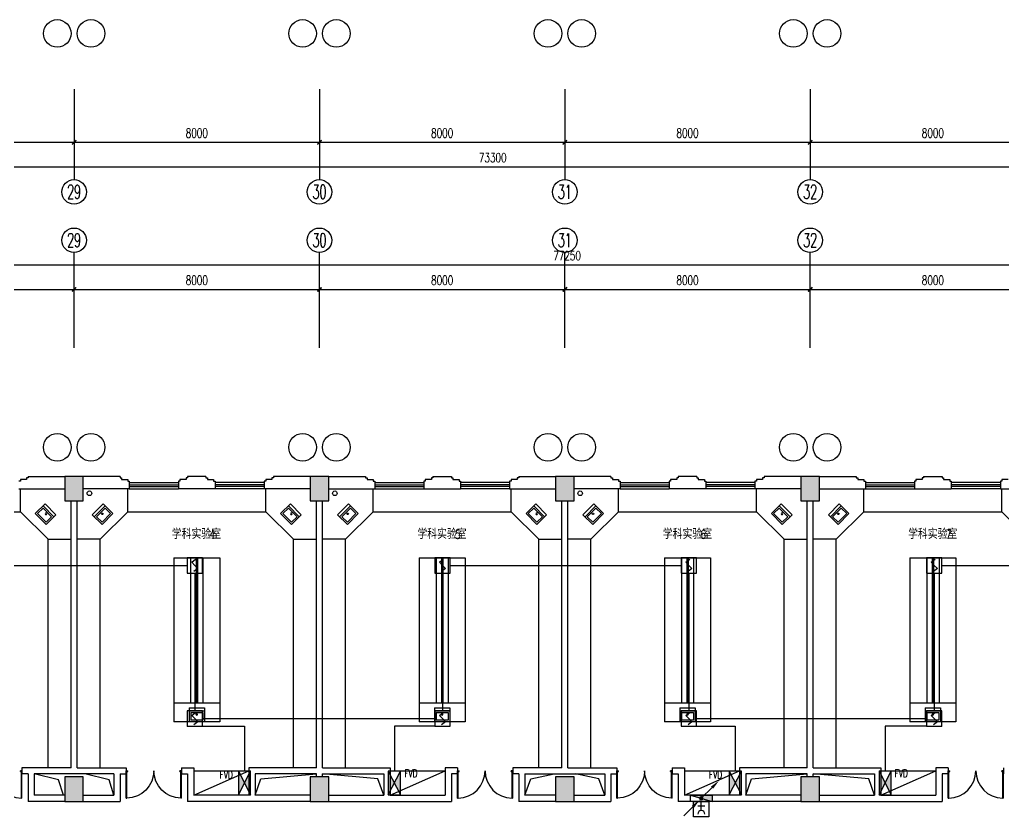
# Model space of a CAD drawing. Extents: x 190999 to 918899, y -200814 to 215286.
# Drawn here: x 586010 to 618082, y 10999 to 36986 of the extents above; entities that cross this region are included whole.
import ezdxf
from ezdxf.enums import TextEntityAlignment as Align

# ---------------------------------------------------------------- set-up
doc = ezdxf.new("R2010")
doc.units = 0
doc.header["$LTSCALE"] = 1000
doc.header["$MEASUREMENT"] = 0
doc.layers.get('Defpoints').update_dxf_attribs({"color": 1})
for name, color, linetype in [('00-EQUIP', 3, 'Continuous'), ('00-LWIRE', 4, 'Continuous'), ('00-WIRE-4', 6, 'Continuous'), ('A-墙线', 2, 'Continuous'), ('A-外包装修', 250, 'Continuous'), ('A-外窗', 145, 'Continuous'), ('A-家具', 250, 'Continuous'), ('A-门', 167, 'Continuous'), ('AXIS', 3, 'Continuous'), ('AXIS_TEXT', 7, 'Continuous'), ('COLUMN', 2, 'Continuous'), ('EQUIP_消火栓', 1, 'Continuous'), ('PUB_HATCH', 250, 'Continuous'), ('房间名称', 7, 'Continuous'), ('暖通-风-说明', 3, 'Continuous'), ('洞口线', 165, 'Continuous'), ('雨水管', 151, 'Continuous')]:
    doc.layers.add(name, color=color, linetype=linetype)
doc.styles.add('_TCH_AXIS', font='COMPLEX', dxfattribs={"bigfont": 'GBCBIG'})
doc.styles.add('_TCH_DIM', font='SIMPLEX', dxfattribs={"bigfont": 'GBCBIG'})
doc.styles.add('COMPLEX', font='COMPLEX')
doc.styles.add('DIM_FONT', font='SIMPLEX', dxfattribs={"width": 0.7, "bigfont": 'GBCBIG'})
doc.styles.add('HZ-ZGBZ', font='romanc.shx', dxfattribs={"width": 0.65})
doc.styles.get("Standard").update_dxf_attribs({"font": 'simhei.ttf'})
doc.styles.add('zz-1', font='arial.ttf', dxfattribs={"width": 0.8})
doc.dimstyles.new('DIMN', dxfattribs={"dimtxt": 300, "dimasz": 100, "dimexe": 250, "dimexo": 300, "dimgap": 150, "dimtad": 1, "dimdec": 0, "dimzin": 0, "dimdsep": 46, "dimtxsty": 'DIM_FONT', "dimblk": 'ARCHTICK', "dimcen": 0.09, "dimclrt": 7, "dimazin": 2, "dimtfac": 1, "dimtdec": 0, "dimtix": 1, "dimtmove": 2, "dimatfit": 3, "dimfxl": 0, "dimtolj": 1, "dimtzin": 0, "dimarcsym": 0})

# ---------------------------------------------------------------- blocks, each defined once
blk = doc.blocks.new('m1800')
at = {"layer": 'A-墙线'}
for p, q in [((-900, -100), (-900, 100)), ((900, -100), (900, 100))]:
    blk.add_line(p, q, dxfattribs=at)
at = {"layer": 'A-门'}
for p, q in [((-900, 900), (-900, 0)), ((-900, 900), (-880, 900)), ((-880, 900), (-880, 50)), ((880, 900), (880, 50)), ((900, 900), (880, 900)), ((900, 900), (900, 0)), ((-900, 50), (-870, 50)), ((-900, 0), (-850, 0)), ((-870, 50), (-870, 30)), ((-870, 30), (-850, 30)), ((-850, 30), (-850, 0)), ((850, 30), (850, 0)), ((870, 30), (850, 30)), ((900, 0), (850, 0)), ((870, 50), (870, 30)), ((900, 50), (870, 50))]:
    blk.add_line(p, q, dxfattribs=at)
for centre, start, end in [((-900, 0), 0, 88.7267), ((900, 0), 91.2733, 180)]:
    blk.add_arc(centre, 900, start, end, dxfattribs=at)
blk = doc.blocks.new('$TwtSys$00000434')
for p, q in [((-0.5, 0.5), (-0.5, -0.5)), ((-0.5, -0.5), (0.5, 0.5)), ((0.5, 0.5), (-0.5, 0.5)), ((0.5, -0.5), (0.5, 0.5)), ((-0.5, -0.5), (0.5, -0.5))]:
    blk.add_line(p, q)
blk.add_solid([(0.5, -0.5), (0.5, 0.5), (-0.5, -0.5)])
blk = doc.blocks.new('_ArchTick')
at = {"const_width": 0.5}
blk.add_lwpolyline([(-0.7, -0.7), (0.7, 0.7)], dxfattribs=at)
blk = doc.blocks.new('*D1081')
at = {"layer": 'AXIS', "color": 0, "lineweight": -2}
for p, q in [((611785, 26586), (611785, 28436)), ((619785, 26586), (619785, 28436)), ((611785, 28186), (619785, 28186))]:
    blk.add_line(p, q, dxfattribs=at)
at = {"layer": 'Defpoints', "color": 0}
for p in [(619785, 28186), (611785, 26286), (619785, 26286)]:
    blk.add_point(p, dxfattribs=at)
at = {"layer": 'AXIS', "color": 0, "lineweight": -2, "xscale": 100, "yscale": 100, "zscale": 100, "rotation": 180}
blk.add_blockref('_ArchTick', (611785, 28186), dxfattribs=at)
at = {"layer": 'AXIS', "color": 0, "lineweight": -2, "xscale": 100, "yscale": 100, "zscale": 100}
blk.add_blockref('_ArchTick', (619785, 28186), dxfattribs=at)
at = {"layer": 'AXIS', "color": 7, "insert": (615785, 28486), "char_height": 300, "attachment_point": 5, "style": 'DIM_FONT'}
blk.add_mtext('\\A1;8000', dxfattribs=at)
blk = doc.blocks.new('*D1082')
at = {"layer": 'AXIS', "color": 0, "lineweight": -2}
for p, q in [((603785, 26586), (603785, 28436)), ((611785, 26586), (611785, 28436)), ((603785, 28186), (611785, 28186))]:
    blk.add_line(p, q, dxfattribs=at)
at = {"layer": 'Defpoints', "color": 0}
for p in [(611785, 28186), (603785, 26286), (611785, 26286)]:
    blk.add_point(p, dxfattribs=at)
at = {"layer": 'AXIS', "color": 0, "lineweight": -2, "xscale": 100, "yscale": 100, "zscale": 100, "rotation": 180}
blk.add_blockref('_ArchTick', (603785, 28186), dxfattribs=at)
at = {"layer": 'AXIS', "color": 0, "lineweight": -2, "xscale": 100, "yscale": 100, "zscale": 100}
blk.add_blockref('_ArchTick', (611785, 28186), dxfattribs=at)
at = {"layer": 'AXIS', "color": 7, "insert": (607785, 28486), "char_height": 300, "attachment_point": 5, "style": 'DIM_FONT'}
blk.add_mtext('\\A1;8000', dxfattribs=at)
blk = doc.blocks.new('*D1083')
at = {"layer": 'AXIS', "color": 0, "lineweight": -2}
for p, q in [((595785, 26586), (595785, 28436)), ((603785, 26586), (603785, 28436)), ((595785, 28186), (603785, 28186))]:
    blk.add_line(p, q, dxfattribs=at)
at = {"layer": 'Defpoints', "color": 0}
for p in [(603785, 28186), (595785, 26286), (603785, 26286)]:
    blk.add_point(p, dxfattribs=at)
at = {"layer": 'AXIS', "color": 0, "lineweight": -2, "xscale": 100, "yscale": 100, "zscale": 100, "rotation": 180}
blk.add_blockref('_ArchTick', (595785, 28186), dxfattribs=at)
at = {"layer": 'AXIS', "color": 0, "lineweight": -2, "xscale": 100, "yscale": 100, "zscale": 100}
blk.add_blockref('_ArchTick', (603785, 28186), dxfattribs=at)
at = {"layer": 'AXIS', "color": 7, "insert": (599785, 28486), "char_height": 300, "attachment_point": 5, "style": 'DIM_FONT'}
blk.add_mtext('\\A1;8000', dxfattribs=at)
blk = doc.blocks.new('*D1084')
at = {"layer": 'AXIS', "color": 0, "lineweight": -2}
for p, q in [((587785, 26586), (587785, 28436)), ((595785, 26586), (595785, 28436)), ((587785, 28186), (595785, 28186))]:
    blk.add_line(p, q, dxfattribs=at)
at = {"layer": 'Defpoints', "color": 0}
for p in [(595785, 28186), (587785, 26286), (595785, 26286)]:
    blk.add_point(p, dxfattribs=at)
at = {"layer": 'AXIS', "color": 0, "lineweight": -2, "xscale": 100, "yscale": 100, "zscale": 100, "rotation": 180}
blk.add_blockref('_ArchTick', (587785, 28186), dxfattribs=at)
at = {"layer": 'AXIS', "color": 0, "lineweight": -2, "xscale": 100, "yscale": 100, "zscale": 100}
blk.add_blockref('_ArchTick', (595785, 28186), dxfattribs=at)
at = {"layer": 'AXIS', "color": 7, "insert": (591785, 28486), "char_height": 300, "attachment_point": 5, "style": 'DIM_FONT'}
blk.add_mtext('\\A1;8000', dxfattribs=at)
blk = doc.blocks.new('*D1085')
at = {"layer": 'AXIS', "color": 0, "lineweight": -2}
for p, q in [((579785, 26586), (579785, 28436)), ((587785, 26586), (587785, 28436)), ((579785, 28186), (587785, 28186))]:
    blk.add_line(p, q, dxfattribs=at)
at = {"layer": 'Defpoints', "color": 0}
for p in [(587785, 28186), (579785, 26286), (587785, 26286)]:
    blk.add_point(p, dxfattribs=at)
at = {"layer": 'AXIS', "color": 0, "lineweight": -2, "xscale": 100, "yscale": 100, "zscale": 100, "rotation": 180}
blk.add_blockref('_ArchTick', (579785, 28186), dxfattribs=at)
at = {"layer": 'AXIS', "color": 0, "lineweight": -2, "xscale": 100, "yscale": 100, "zscale": 100}
blk.add_blockref('_ArchTick', (587785, 28186), dxfattribs=at)
at = {"layer": 'AXIS', "color": 7, "insert": (583785, 28486), "char_height": 300, "attachment_point": 5, "style": 'DIM_FONT'}
blk.add_mtext('\\A1;8000', dxfattribs=at)
blk = doc.blocks.new('*D1089')
at = {"layer": 'AXIS', "color": 0, "lineweight": -2}
for p, q in [((565235, 26586), (565235, 29236)), ((642484, 26586), (642484, 29236)), ((565235, 28986), (642484, 28986))]:
    blk.add_line(p, q, dxfattribs=at)
at = {"layer": 'Defpoints', "color": 0}
for p in [(642484, 28986), (565235, 26286), (642484, 26286)]:
    blk.add_point(p, dxfattribs=at)
at = {"layer": 'AXIS', "color": 0, "lineweight": -2, "xscale": 100, "yscale": 100, "zscale": 100, "rotation": 180}
blk.add_blockref('_ArchTick', (565235, 28986), dxfattribs=at)
at = {"layer": 'AXIS', "color": 0, "lineweight": -2, "xscale": 100, "yscale": 100, "zscale": 100}
blk.add_blockref('_ArchTick', (642484, 28986), dxfattribs=at)
at = {"layer": 'AXIS', "color": 7, "insert": (603859, 29286), "char_height": 300, "attachment_point": 5, "style": 'DIM_FONT'}
blk.add_mtext('\\A1;77250', dxfattribs=at)
blk = doc.blocks.new('*D1149')
at = {"layer": 'AXIS', "color": 0, "lineweight": -2}
for p, q in [((611785, 34386), (611785, 32736)), ((619785, 34386), (619785, 32736)), ((611785, 32986), (619785, 32986))]:
    blk.add_line(p, q, dxfattribs=at)
at = {"layer": 'Defpoints', "color": 0}
for p in [(611785, 34686), (619785, 34686), (619785, 32986)]:
    blk.add_point(p, dxfattribs=at)
at = {"layer": 'AXIS', "color": 0, "lineweight": -2, "xscale": 100, "yscale": 100, "zscale": 100, "rotation": 180}
blk.add_blockref('_ArchTick', (611785, 32986), dxfattribs=at)
at = {"layer": 'AXIS', "color": 0, "lineweight": -2, "xscale": 100, "yscale": 100, "zscale": 100}
blk.add_blockref('_ArchTick', (619785, 32986), dxfattribs=at)
at = {"layer": 'AXIS', "color": 7, "insert": (615785, 33286), "char_height": 300, "attachment_point": 5, "style": 'DIM_FONT'}
blk.add_mtext('\\A1;8000', dxfattribs=at)
blk = doc.blocks.new('*D1150')
at = {"layer": 'AXIS', "color": 0, "lineweight": -2}
for p, q in [((603785, 34386), (603785, 32736)), ((611785, 34386), (611785, 32736)), ((603785, 32986), (611785, 32986))]:
    blk.add_line(p, q, dxfattribs=at)
at = {"layer": 'Defpoints', "color": 0}
for p in [(603785, 34686), (611785, 34686), (611785, 32986)]:
    blk.add_point(p, dxfattribs=at)
at = {"layer": 'AXIS', "color": 0, "lineweight": -2, "xscale": 100, "yscale": 100, "zscale": 100, "rotation": 180}
blk.add_blockref('_ArchTick', (603785, 32986), dxfattribs=at)
at = {"layer": 'AXIS', "color": 0, "lineweight": -2, "xscale": 100, "yscale": 100, "zscale": 100}
blk.add_blockref('_ArchTick', (611785, 32986), dxfattribs=at)
at = {"layer": 'AXIS', "color": 7, "insert": (607785, 33286), "char_height": 300, "attachment_point": 5, "style": 'DIM_FONT'}
blk.add_mtext('\\A1;8000', dxfattribs=at)
blk = doc.blocks.new('*D1151')
at = {"layer": 'AXIS', "color": 0, "lineweight": -2}
for p, q in [((595785, 34386), (595785, 32736)), ((603785, 34386), (603785, 32736)), ((595785, 32986), (603785, 32986))]:
    blk.add_line(p, q, dxfattribs=at)
at = {"layer": 'Defpoints', "color": 0}
for p in [(595785, 34686), (603785, 34686), (603785, 32986)]:
    blk.add_point(p, dxfattribs=at)
at = {"layer": 'AXIS', "color": 0, "lineweight": -2, "xscale": 100, "yscale": 100, "zscale": 100, "rotation": 180}
blk.add_blockref('_ArchTick', (595785, 32986), dxfattribs=at)
at = {"layer": 'AXIS', "color": 0, "lineweight": -2, "xscale": 100, "yscale": 100, "zscale": 100}
blk.add_blockref('_ArchTick', (603785, 32986), dxfattribs=at)
at = {"layer": 'AXIS', "color": 7, "insert": (599785, 33286), "char_height": 300, "attachment_point": 5, "style": 'DIM_FONT'}
blk.add_mtext('\\A1;8000', dxfattribs=at)
blk = doc.blocks.new('*D1152')
at = {"layer": 'AXIS', "color": 0, "lineweight": -2}
for p, q in [((587785, 34386), (587785, 32736)), ((595785, 34386), (595785, 32736)), ((587785, 32986), (595785, 32986))]:
    blk.add_line(p, q, dxfattribs=at)
at = {"layer": 'Defpoints', "color": 0}
for p in [(587785, 34686), (595785, 34686), (595785, 32986)]:
    blk.add_point(p, dxfattribs=at)
at = {"layer": 'AXIS', "color": 0, "lineweight": -2, "xscale": 100, "yscale": 100, "zscale": 100, "rotation": 180}
blk.add_blockref('_ArchTick', (587785, 32986), dxfattribs=at)
at = {"layer": 'AXIS', "color": 0, "lineweight": -2, "xscale": 100, "yscale": 100, "zscale": 100}
blk.add_blockref('_ArchTick', (595785, 32986), dxfattribs=at)
at = {"layer": 'AXIS', "color": 7, "insert": (591785, 33286), "char_height": 300, "attachment_point": 5, "style": 'DIM_FONT'}
blk.add_mtext('\\A1;8000', dxfattribs=at)
blk = doc.blocks.new('*D1153')
at = {"layer": 'AXIS', "color": 0, "lineweight": -2}
for p, q in [((579785, 34386), (579785, 32736)), ((587785, 34386), (587785, 32736)), ((579785, 32986), (587785, 32986))]:
    blk.add_line(p, q, dxfattribs=at)
at = {"layer": 'Defpoints', "color": 0}
for p in [(579785, 34686), (587785, 34686), (587785, 32986)]:
    blk.add_point(p, dxfattribs=at)
at = {"layer": 'AXIS', "color": 0, "lineweight": -2, "xscale": 100, "yscale": 100, "zscale": 100, "rotation": 180}
blk.add_blockref('_ArchTick', (579785, 32986), dxfattribs=at)
at = {"layer": 'AXIS', "color": 0, "lineweight": -2, "xscale": 100, "yscale": 100, "zscale": 100}
blk.add_blockref('_ArchTick', (587785, 32986), dxfattribs=at)
at = {"layer": 'AXIS', "color": 7, "insert": (583785, 33286), "char_height": 300, "attachment_point": 5, "style": 'DIM_FONT'}
blk.add_mtext('\\A1;8000', dxfattribs=at)
blk = doc.blocks.new('*D1157')
at = {"layer": 'AXIS', "color": 0, "lineweight": -2}
for p, q in [((564785, 34386), (564785, 31936)), ((638085, 34386), (638085, 31936)), ((564785, 32186), (638085, 32186))]:
    blk.add_line(p, q, dxfattribs=at)
at = {"layer": 'Defpoints', "color": 0}
for p in [(564785, 34686), (638085, 34686), (638085, 32186)]:
    blk.add_point(p, dxfattribs=at)
at = {"layer": 'AXIS', "color": 0, "lineweight": -2, "xscale": 100, "yscale": 100, "zscale": 100, "rotation": 180}
blk.add_blockref('_ArchTick', (564785, 32186), dxfattribs=at)
at = {"layer": 'AXIS', "color": 0, "lineweight": -2, "xscale": 100, "yscale": 100, "zscale": 100}
blk.add_blockref('_ArchTick', (638085, 32186), dxfattribs=at)
at = {"layer": 'AXIS', "color": 7, "insert": (601435, 32486), "char_height": 300, "attachment_point": 5, "style": 'DIM_FONT'}
blk.add_mtext('\\A1;73300', dxfattribs=at)
blk = doc.blocks.new('_AXISO')
blk.add_circle((0, 0), 0.5)
at = {"layer": 'AXIS_TEXT', "style": 'COMPLEX', "width": 1.041667}
blk.add_attdef('A', text='', height=0.56, dxfattribs=at).set_placement((-0.25, -0.28), (0.25, -0.28), align=Align.FIT)
blk = doc.blocks.new('$plan$00001609')
at = {"linetype": 'Continuous'}
for p, q in [((0, -251), (0, 251)), ((0, 251), (450, 251)), ((93, -251), (93, 251)), ((146, -199), (146, 199)), ((146, 199), (397, 199)), ((397, 199), (397, -199)), ((450, 251), (450, -251)), ((0, -251), (450, -251)), ((146, -199), (397, -199))]:
    blk.add_line(p, q, dxfattribs=at)
blk.add_line((238, 2), (238, 0))
blk.add_arc((212, 0), 26, 4.716, 0, dxfattribs=at)
at = {"style": 'zz-1'}
for tag in ['YSIZE', 'XSIZE']:
    blk.add_attdef(tag, (0, 0), '', height=0.5, dxfattribs=at)
blk = doc.blocks.new('_LINKPT1')
at = {"color": 0}
blk.add_line((0, 0), (0, 0), dxfattribs=at)
blk = doc.blocks.new('J62IR8YJ')
for p, q in [((-0.5, 1), (0.5, 1)), ((-0.5, 0), (-0.5, 1)), ((0.5, 1), (0.5, 0)), ((0.5, 0), (-0.5, 0)), ((-0.231, 0.312), (0.231, 0.312)), ((0, 0.598), (0, 0.06))]:
    blk.add_line(p, q)
at = {"const_width": 0.04, "flags": 128}
blk.add_lwpolyline([(-0.5, 0), (-0.5, 1), (0.5, 1), (0.5, 0)], close=True, dxfattribs=at)
blk.add_arc((0, 0.829), 0.231, 180, 0)
at = {"xscale": 0.002, "yscale": 0.00200000000000955, "zscale": 0.002}
for p in [(0, 1), (-0.5, 0.5), (0, 0), (0.5, 0.5)]:
    blk.add_blockref('_LINKPT1', p, dxfattribs=at)
at = {"flags": 9}
blk.add_attdef('A', (0, 0), '', height=0.00002, dxfattribs=at)
blk = doc.blocks.new('3S1KCGW2')
for p, q in [((0.5, 0.5), (-0.5, 0.5)), ((-0.5, 0.5), (-0.5, -0.5)), ((-0.2, 0.2), (0.05, 0.4)), ((0, 0), (-0.2, 0.2)), ((0, 0), (0.2, -0.2)), ((0.5, -0.5), (0.5, 0.5)), ((-0.5, -0.5), (0.5, -0.5)), ((0.2, -0.2), (-0.05, -0.4))]:
    blk.add_line(p, q)
at = {"const_width": 0.04, "flags": 128}
blk.add_lwpolyline([(-0.5, -0.5), (-0.5, 0.5), (0.5, 0.5), (0.5, -0.5)], close=True, dxfattribs=at)
at = {"xscale": 0.002, "yscale": 0.002, "zscale": 0.002}
for p in [(-0.5, 0), (0, 0.5), (0.5, 0), (0, -0.5)]:
    blk.add_blockref('_LINKPT1', p, dxfattribs=at)
at = {"flags": 9}
blk.add_attdef('A', (0, 0), '', height=0.00002, dxfattribs=at)
blk = doc.blocks.new('6H2NC6JJ')
for p, q in [((-0.78, 0.4), (0.78, -0.4)), ((0.78, 0.4), (-0.78, -0.4)), ((0.78, 0.4), (-0.78, 0.4)), ((-0.78, 0.4), (-0.78, -0.4)), ((0.78, -0.4), (0.78, 0.4)), ((-0.78, -0.4), (0.78, -0.4))]:
    blk.add_line(p, q)
at = {"const_width": 0.04}
blk.add_lwpolyline([(-0.78, 0.4), (-0.78, -0.4), (0.78, -0.4), (0.78, 0.4)], close=True, dxfattribs=at)
for points in [[(-0.78, 0.4), (0, 0), (0.78, 0.4)], [(-0.78, -0.4), (0.78, -0.4), (0, 0)]]:
    blk.add_solid(points)
at = {"xscale": 0.002, "yscale": 0.002, "zscale": 0.002}
for p in [(-0.78, 0), (0, 0.4), (0.78, 0), (0, -0.4)]:
    blk.add_blockref('_LINKPT1', p, dxfattribs=at)
at = {"flags": 9}
blk.add_attdef('A', (0, 0), '', height=0.00002, dxfattribs=at)
blk = doc.blocks.new('_WRLD1L')
for p, q in [((0.7, 0.7), (0, 0)), ((0.104, 0.104), (0.104, 0.104)), ((-0.104, -0.104), (-0.104, -0.104))]:
    blk.add_line(p, q)
at = {"const_width": 0.142}
blk.add_lwpolyline([(-0.071, 0, 1), (0.071, 0, 1)], format="xyb", close=True, dxfattribs=at)
blk.add_solid([(0.63, 0.77), (0.77, 0.63), (1.15, 1.15)])
at = {"width": 0.8, "flags": 9}
blk.add_attdef('A', (0, 0), '', height=0.00002, dxfattribs=at)
blk = doc.blocks.new('_WRLD10L')
for p, q in [((1.15, 1.15), (0.55, 0.55)), ((0.104, 0.104), (0.104, 0.104)), ((-0.104, -0.104), (-0.104, -0.104))]:
    blk.add_line(p, q)
at = {"const_width": 0.142}
blk.add_lwpolyline([(-0.071, 0, 1), (0.071, 0, 1)], format="xyb", close=True, dxfattribs=at)
blk.add_solid([(0.62, 0.48), (0.48, 0.62), (0.1, 0.1)])
at = {"width": 0.8, "flags": 9}
blk.add_attdef('A', (0, 0), '', height=0.00002, dxfattribs=at)

msp = doc.modelspace()

# ---------------------------------------------------------------- hatches: boundary and pattern name
at = {"layer": 'PUB_HATCH'}
for points in [[(587484.6, 21286.5), (588084.6, 21286.5), (588084.6, 22086.5), (587484.6, 22086.5)], [(595484.6, 21286.5), (596084.6, 21286.5), (596084.6, 22086.5), (595484.6, 22086.5)], [(603484.6, 21286.5), (604084.6, 21286.5), (604084.6, 22086.5), (603484.6, 22086.5)], [(611484.6, 21286.5), (612084.6, 21286.5), (612084.6, 22086.5), (611484.6, 22086.5)], [(587484.6, 11486.5), (588084.6, 11486.5), (588084.6, 12286.5), (587484.6, 12286.5)], [(595484.6, 11486.5), (596084.6, 11486.5), (596084.6, 12286.5), (595484.6, 12286.5)], [(603484.6, 11486.5), (604084.6, 11486.5), (604084.6, 12286.5), (603484.6, 12286.5)], [(611484.6, 11486.5), (612084.6, 11486.5), (612084.6, 12286.5), (611484.6, 12286.5)]]:
    msp.add_hatch(color=256, dxfattribs=at).paths.add_polyline_path(points)

# ---------------------------------------------------------------- linework, layer by layer
at = {"layer": '00-WIRE-4'}
for p, q in [((584082.9, 19186.5), (591467.9, 19186.5)), ((591717.9, 18936.5), (591717.9, 14436.5)), ((599793.4, 18936.5), (599793.4, 14436.5)), ((600043.4, 19186.5), (607580.9, 19186.5)), ((607830.9, 18936.5), (607830.9, 14436.5)), ((615830.9, 18936.5), (615830.9, 14436.5)), ((616080.9, 19186.5), (623505, 19186.5)), ((591967.9, 14186.5), (599543.4, 14186.5)), ((608080.9, 14186.5), (615580.9, 14186.5)), ((591967.9, 13936.5), (593340.1, 13936.5)), ((593340.1, 13936.5), (593340.1, 12476.5)), ((598229.1, 13936.5), (598229.1, 12476.5)), ((599543.4, 13936.5), (598229.1, 13936.5)), ((608080.9, 13936.5), (609340.1, 13936.5)), ((609340.1, 13936.5), (609340.1, 12476.5)), ((615580.9, 13936.5), (614229.1, 13936.5)), ((614229.1, 13936.5), (614229.1, 12476.5))]:
    msp.add_line(p, q, dxfattribs=at)
at = {"layer": 'A-墙线'}
for p, q in [((586034.6, 21936.5), (585984.6, 21936.5)), ((586034.6, 21986.5), (586034.6, 21936.5)), ((586234.6, 21986.5), (586034.6, 21986.5)), ((586234.6, 22036.5), (586234.6, 21986.5)), ((586284.6, 22036.5), (586234.6, 22036.5)), ((586284.6, 22086.5), (587484.6, 22086.5)), ((586284.6, 22086.5), (586284.6, 22036.5)), ((589284.6, 22086.5), (588084.6, 22086.5)), ((589284.6, 22086.5), (589284.6, 22036.5)), ((589284.6, 22036.5), (589334.6, 22036.5)), ((589334.6, 22036.5), (589334.6, 21986.5)), ((589334.6, 21986.5), (589534.6, 21986.5)), ((589534.6, 21986.5), (589534.6, 21936.5)), ((589534.6, 21936.5), (589584.6, 21936.5)), ((589584.6, 21936.5), (589584.6, 21686.5)), ((591234.6, 21936.5), (591184.6, 21936.5)), ((591184.6, 21936.5), (591184.6, 21686.5)), ((591234.6, 21986.5), (591234.6, 21936.5)), ((591434.6, 21986.5), (591234.6, 21986.5)), ((591434.6, 22036.5), (591434.6, 21986.5)), ((591484.6, 22036.5), (591434.6, 22036.5)), ((592084.6, 22086.5), (591484.6, 22086.5)), ((591484.6, 22086.5), (591484.6, 22036.5)), ((592084.6, 22086.5), (592084.6, 22036.5)), ((592084.6, 22036.5), (592134.6, 22036.5)), ((592134.6, 22036.5), (592134.6, 21986.5)), ((592134.6, 21986.5), (592334.6, 21986.5)), ((592334.6, 21986.5), (592334.6, 21936.5)), ((592334.6, 21936.5), (592384.6, 21936.5)), ((592384.6, 21936.5), (592384.6, 21686.5)), ((594034.6, 21936.5), (593984.6, 21936.5)), ((593984.6, 21936.5), (593984.6, 21686.5)), ((594034.6, 21986.5), (594034.6, 21936.5)), ((594234.6, 21986.5), (594034.6, 21986.5)), ((594234.6, 22036.5), (594234.6, 21986.5)), ((594284.6, 22036.5), (594234.6, 22036.5)), ((595484.6, 22086.5), (594284.6, 22086.5)), ((594284.6, 22086.5), (594284.6, 22036.5)), ((596084.6, 22086.5), (597284.6, 22086.5)), ((597284.6, 22086.5), (597284.6, 22036.5)), ((597284.6, 22036.5), (597334.6, 22036.5)), ((597334.6, 22036.5), (597334.6, 21986.5)), ((597334.6, 21986.5), (597534.6, 21986.5)), ((597534.6, 21986.5), (597534.6, 21936.5)), ((597534.6, 21936.5), (597584.6, 21936.5)), ((597584.6, 21936.5), (597584.6, 21686.5)), ((599234.6, 21936.5), (599184.6, 21936.5)), ((599184.6, 21936.5), (599184.6, 21686.5)), ((599234.6, 21986.5), (599234.6, 21936.5)), ((599434.6, 21986.5), (599234.6, 21986.5)), ((599434.6, 22036.5), (599434.6, 21986.5)), ((599484.6, 22036.5), (599434.6, 22036.5)), ((599484.6, 22086.5), (600084.6, 22086.5)), ((599484.6, 22086.5), (599484.6, 22036.5)), ((600084.6, 22086.5), (600084.6, 22036.5)), ((600084.6, 22036.5), (600134.6, 22036.5)), ((600134.6, 22036.5), (600134.6, 21986.5)), ((600134.6, 21986.5), (600334.6, 21986.5)), ((600334.6, 21986.5), (600334.6, 21936.5)), ((600334.6, 21936.5), (600384.6, 21936.5)), ((600384.6, 21936.5), (600384.6, 21686.5)), ((602034.6, 21936.5), (601984.6, 21936.5)), ((601984.6, 21936.5), (601984.6, 21686.5)), ((602034.6, 21986.5), (602034.6, 21936.5)), ((602234.6, 21986.5), (602034.6, 21986.5)), ((602234.6, 22036.5), (602234.6, 21986.5)), ((602284.6, 22036.5), (602234.6, 22036.5)), ((602284.6, 22086.5), (603484.6, 22086.5)), ((602284.6, 22086.5), (602284.6, 22036.5)), ((605284.6, 22086.5), (604084.6, 22086.5)), ((605284.6, 22086.5), (605284.6, 22036.5)), ((605284.6, 22036.5), (605334.6, 22036.5)), ((605334.6, 22036.5), (605334.6, 21986.5)), ((605334.6, 21986.5), (605534.6, 21986.5)), ((605534.6, 21986.5), (605534.6, 21936.5)), ((605534.6, 21936.5), (605584.6, 21936.5)), ((605584.6, 21936.5), (605584.6, 21686.5)), ((607234.6, 21936.5), (607184.6, 21936.5)), ((607184.6, 21936.5), (607184.6, 21686.5)), ((607234.6, 21986.5), (607234.6, 21936.5)), ((607434.6, 21986.5), (607234.6, 21986.5)), ((607434.6, 22036.5), (607434.6, 21986.5)), ((607484.6, 22036.5), (607434.6, 22036.5)), ((608084.6, 22086.5), (607484.6, 22086.5)), ((607484.6, 22086.5), (607484.6, 22036.5)), ((608084.6, 22086.5), (608084.6, 22036.5)), ((608084.6, 22036.5), (608134.6, 22036.5)), ((608134.6, 22036.5), (608134.6, 21986.5)), ((608134.6, 21986.5), (608334.6, 21986.5)), ((608334.6, 21986.5), (608334.6, 21936.5)), ((608334.6, 21936.5), (608384.6, 21936.5)), ((608384.6, 21936.5), (608384.6, 21686.5)), ((610034.6, 21936.5), (609984.6, 21936.5)), ((609984.6, 21936.5), (609984.6, 21686.5)), ((610034.6, 21986.5), (610034.6, 21936.5)), ((610234.6, 21986.5), (610034.6, 21986.5)), ((610234.6, 22036.5), (610234.6, 21986.5)), ((610284.6, 22036.5), (610234.6, 22036.5)), ((611484.6, 22086.5), (610284.6, 22086.5)), ((610284.6, 22086.5), (610284.6, 22036.5)), ((612084.6, 22086.5), (613284.6, 22086.5)), ((613284.6, 22086.5), (613284.6, 22036.5)), ((613284.6, 22036.5), (613334.6, 22036.5)), ((613334.6, 22036.5), (613334.6, 21986.5)), ((613334.6, 21986.5), (613534.6, 21986.5)), ((613534.6, 21986.5), (613534.6, 21936.5)), ((613534.6, 21936.5), (613584.6, 21936.5)), ((613584.6, 21936.5), (613584.6, 21686.5)), ((615234.6, 21936.5), (615184.6, 21936.5)), ((615184.6, 21936.5), (615184.6, 21686.5)), ((615234.6, 21986.5), (615234.6, 21936.5)), ((615434.6, 21986.5), (615234.6, 21986.5)), ((615434.6, 22036.5), (615434.6, 21986.5)), ((615484.6, 22036.5), (615434.6, 22036.5)), ((615484.6, 22086.5), (616084.6, 22086.5)), ((615484.6, 22086.5), (615484.6, 22036.5)), ((616084.6, 22086.5), (616084.6, 22036.5)), ((616084.6, 22036.5), (616134.6, 22036.5)), ((616134.6, 22036.5), (616134.6, 21986.5)), ((616134.6, 21986.5), (616334.6, 21986.5)), ((616334.6, 21986.5), (616334.6, 21936.5)), ((616334.6, 21936.5), (616384.6, 21936.5)), ((616384.6, 21936.5), (616384.6, 21686.5)), ((618034.6, 21936.5), (617984.6, 21936.5)), ((617984.6, 21936.5), (617984.6, 21686.5)), ((618034.6, 21986.5), (618034.6, 21936.5)), ((618234.6, 21986.5), (618034.6, 21986.5)), ((585984.6, 21686.5), (587484.6, 21686.5)), ((589584.6, 21686.5), (588084.6, 21686.5)), ((592384.6, 21686.5), (591184.6, 21686.5)), ((595484.6, 21686.5), (593984.6, 21686.5)), ((596084.6, 21686.5), (597584.6, 21686.5)), ((599184.6, 21686.5), (600384.6, 21686.5)), ((601984.6, 21686.5), (603484.6, 21686.5)), ((605584.6, 21686.5), (604084.6, 21686.5)), ((608384.6, 21686.5), (607184.6, 21686.5)), ((611484.6, 21686.5), (609984.6, 21686.5)), ((612084.6, 21686.5), (613584.6, 21686.5)), ((615184.6, 21686.5), (616384.6, 21686.5)), ((617984.6, 21686.5), (619484.6, 21686.5)), ((587684.6, 12586.5), (587684.6, 21286.5)), ((587884.6, 12586.5), (587884.6, 21286.5)), ((595684.6, 12586.5), (595684.6, 21286.5)), ((595884.6, 12586.5), (595884.6, 21286.5)), ((603684.6, 12586.5), (603684.6, 21286.5)), ((603884.6, 12586.5), (603884.6, 21286.5)), ((611684.6, 12586.5), (611684.6, 21286.5)), ((611884.6, 12586.5), (611884.6, 21286.5)), ((587684.6, 12586.5), (586084.6, 12586.5)), ((587884.6, 12586.5), (589484.6, 12586.5)), ((591284.6, 12586.5), (591684.6, 12586.5)), ((591684.6, 12586.5), (591684.6, 11686.5)), ((600284.6, 12586.5), (599884.6, 12586.5)), ((599884.6, 12586.5), (599884.6, 11686.5)), ((603684.6, 12586.5), (602084.6, 12586.5)), ((603884.6, 12586.5), (605484.6, 12586.5)), ((607284.6, 12586.5), (607684.6, 12586.5)), ((607684.6, 12586.5), (607684.6, 11686.5)), ((616284.6, 12586.5), (615884.6, 12586.5)), ((615884.6, 12586.5), (615884.6, 11686.5)), ((586284.6, 12386.5), (586084.6, 12386.5)), ((586284.6, 12386.5), (586284.6, 11486.5)), ((589084.6, 12386.5), (586484.6, 12386.5)), ((586484.6, 12386.5), (586484.6, 11686.5)), ((589084.6, 12386.5), (589084.6, 11686.5)), ((589284.6, 12386.5), (589484.6, 12386.5)), ((589284.6, 12386.5), (589284.6, 11486.5)), ((591284.6, 12386.5), (591484.6, 12386.5)), ((591484.6, 12386.5), (591484.6, 11486.5)), ((595684.6, 12286.5), (595684.6, 12386.5)), ((595884.6, 12286.5), (595884.6, 12386.5)), ((600284.6, 12386.5), (600084.6, 12386.5)), ((600084.6, 12386.5), (600084.6, 11486.5)), ((602284.6, 12386.5), (602084.6, 12386.5)), ((602284.6, 12386.5), (602284.6, 11486.5)), ((602484.6, 12386.5), (605084.6, 12386.5)), ((602484.6, 12386.5), (602484.6, 11686.5)), ((605084.6, 12386.5), (605084.6, 11686.5)), ((605284.6, 12386.5), (605484.6, 12386.5)), ((605284.6, 12386.5), (605284.6, 11486.5)), ((607284.6, 12386.5), (607484.6, 12386.5)), ((607484.6, 12386.5), (607484.6, 11486.5)), ((611684.6, 12286.5), (611684.6, 12386.5)), ((611884.6, 12286.5), (611884.6, 12386.5)), ((616284.6, 12386.5), (616084.6, 12386.5)), ((616084.6, 12386.5), (616084.6, 11486.5)), ((587484.6, 11686.5), (586484.6, 11686.5)), ((588084.6, 11686.5), (589084.6, 11686.5)), ((593484.6, 11686.5), (591684.6, 11686.5)), ((595484.6, 11686.5), (593684.6, 11686.5)), ((596084.6, 11686.5), (597884.6, 11686.5)), ((598084.6, 11686.5), (599884.6, 11686.5)), ((603484.6, 11686.5), (602484.6, 11686.5)), ((604084.6, 11686.5), (605084.6, 11686.5)), ((609484.6, 11686.5), (607684.6, 11686.5)), ((611484.6, 11686.5), (609684.6, 11686.5)), ((612084.6, 11686.5), (613884.6, 11686.5)), ((614084.6, 11686.5), (615884.6, 11686.5)), ((587484.6, 11486.5), (586284.6, 11486.5)), ((588084.6, 11486.5), (589284.6, 11486.5)), ((595484.6, 11486.5), (591484.6, 11486.5)), ((596084.6, 11486.5), (600084.6, 11486.5)), ((603484.6, 11486.5), (602284.6, 11486.5)), ((604084.6, 11486.5), (605284.6, 11486.5)), ((611484.6, 11486.5), (607484.6, 11486.5)), ((612084.6, 11486.5), (616084.6, 11486.5))]:
    msp.add_line(p, q, dxfattribs=at)
for points in [[(595684.6, 12586.5), (593484.6, 12586.5), (593484.6, 11686.5)], [(595884.6, 12586.5), (598084.6, 12586.5), (598084.6, 11686.5)], [(611684.6, 12586.5), (609484.6, 12586.5), (609484.6, 11686.5)], [(611884.6, 12586.5), (614084.6, 12586.5), (614084.6, 11686.5)], [(595684.6, 12386.5), (593684.6, 12386.5), (593684.6, 11686.5)], [(595884.6, 12386.5), (597884.6, 12386.5), (597884.6, 11686.5)], [(611684.6, 12386.5), (609684.6, 12386.5), (609684.6, 11686.5)], [(611884.6, 12386.5), (613884.6, 12386.5), (613884.6, 11686.5)]]:
    msp.add_lwpolyline(points, dxfattribs=at)
at = {"layer": 'A-外包装修'}
for centre in [(587234.6, 36536.5), (588334.6, 36536.5), (595234.6, 36536.5), (596334.6, 36536.5), (603234.6, 36536.5), (604334.6, 36536.5), (611234.6, 36536.5), (612334.6, 36536.5), (587234.6, 23036.5), (588334.6, 23036.5), (595234.6, 23036.5), (596334.6, 23036.5), (603234.6, 23036.5), (604334.6, 23036.5), (611234.6, 23036.5), (612334.6, 23036.5)]:
    msp.add_circle(centre, 450, dxfattribs=at)
at = {"layer": 'A-外窗'}
for p, q in [((589584.6, 21886.5), (591184.6, 21886.5)), ((589584.6, 21816.5), (591184.6, 21816.5)), ((593984.6, 21886.5), (592384.6, 21886.5)), ((593984.6, 21816.5), (592384.6, 21816.5)), ((597584.6, 21886.5), (599184.6, 21886.5)), ((597584.6, 21816.5), (599184.6, 21816.5)), ((601984.6, 21886.5), (600384.6, 21886.5)), ((601984.6, 21816.5), (600384.6, 21816.5)), ((605584.6, 21886.5), (607184.6, 21886.5)), ((605584.6, 21816.5), (607184.6, 21816.5)), ((609984.6, 21886.5), (608384.6, 21886.5)), ((609984.6, 21816.5), (608384.6, 21816.5)), ((613584.6, 21886.5), (615184.6, 21886.5)), ((613584.6, 21816.5), (615184.6, 21816.5)), ((617984.6, 21886.5), (616384.6, 21886.5)), ((617984.6, 21816.5), (616384.6, 21816.5)), ((589584.6, 21756.5), (591184.6, 21756.5)), ((589584.6, 21686.5), (591184.6, 21686.5)), ((593984.6, 21756.5), (592384.6, 21756.5)), ((593984.6, 21686.5), (592384.6, 21686.5)), ((597584.6, 21756.5), (599184.6, 21756.5)), ((597584.6, 21686.5), (599184.6, 21686.5)), ((601984.6, 21756.5), (600384.6, 21756.5)), ((601984.6, 21686.5), (600384.6, 21686.5)), ((605584.6, 21756.5), (607184.6, 21756.5)), ((605584.6, 21686.5), (607184.6, 21686.5)), ((609984.6, 21756.5), (608384.6, 21756.5)), ((609984.6, 21686.5), (608384.6, 21686.5)), ((613584.6, 21756.5), (615184.6, 21756.5)), ((613584.6, 21686.5), (615184.6, 21686.5)), ((617984.6, 21756.5), (616384.6, 21756.5)), ((617984.6, 21686.5), (616384.6, 21686.5))]:
    msp.add_line(p, q, dxfattribs=at)
at = {"layer": 'A-家具'}
for p, q in [((586034.6, 20936.5), (586034.6, 21686.5)), ((589534.6, 20936.5), (589534.6, 21686.5)), ((594034.6, 20936.5), (594034.6, 21686.5)), ((597534.6, 20936.5), (597534.6, 21686.5)), ((602034.6, 20936.5), (602034.6, 21686.5)), ((605534.6, 20936.5), (605534.6, 21686.5)), ((610034.6, 20936.5), (610034.6, 21686.5)), ((613534.6, 20936.5), (613534.6, 21686.5)), ((618034.6, 20936.5), (618034.6, 21686.5)), ((581534.6, 20936.5), (586034.6, 20936.5)), ((586034.6, 20936.5), (586934.6, 20036.5)), ((589534.6, 20936.5), (588634.6, 20036.5)), ((589534.6, 20936.5), (594034.6, 20936.5)), ((594034.6, 20936.5), (594934.6, 20036.5)), ((597534.6, 20936.5), (596634.6, 20036.5)), ((597534.6, 20936.5), (602034.6, 20936.5)), ((602034.6, 20936.5), (602934.6, 20036.5)), ((605534.6, 20936.5), (604634.6, 20036.5)), ((605534.6, 20936.5), (610034.6, 20936.5)), ((610034.6, 20936.5), (610934.6, 20036.5)), ((613534.6, 20936.5), (612634.6, 20036.5)), ((613534.6, 20936.5), (618034.6, 20936.5)), ((618034.6, 20936.5), (618934.6, 20036.5)), ((586934.6, 12586.5), (586934.6, 20036.5)), ((586934.6, 20036.5), (587684.6, 20036.5)), ((588634.6, 20036.5), (587884.6, 20036.5)), ((588634.6, 12586.5), (588634.6, 20036.5)), ((594934.6, 12586.5), (594934.6, 20036.5)), ((594934.6, 20036.5), (595684.6, 20036.5)), ((596634.6, 20036.5), (595884.6, 20036.5)), ((596634.6, 12586.5), (596634.6, 20036.5)), ((602934.6, 12586.5), (602934.6, 20036.5)), ((602934.6, 20036.5), (603684.6, 20036.5)), ((604634.6, 20036.5), (603884.6, 20036.5)), ((604634.6, 12586.5), (604634.6, 20036.5)), ((610934.6, 12586.5), (610934.6, 20036.5)), ((610934.6, 20036.5), (611684.6, 20036.5)), ((612634.6, 20036.5), (611884.6, 20036.5)), ((612634.6, 12586.5), (612634.6, 20036.5)), ((591034.6, 19436.5), (592534.6, 19436.5)), ((591034.6, 19436.5), (591034.6, 14086.5)), ((591584.6, 19436.5), (591584.6, 14686.5)), ((591759.6, 19436.5), (591759.6, 14686.5)), ((591809.6, 19436.5), (591809.6, 14686.5)), ((591984.6, 19436.5), (591984.6, 14686.5)), ((592534.6, 19436.5), (592534.6, 14086.5)), ((599034.6, 19436.5), (600534.6, 19436.5)), ((599034.6, 19436.5), (599034.6, 14086.5)), ((599584.6, 19436.5), (599584.6, 14686.5)), ((599759.6, 19436.5), (599759.6, 14686.5)), ((599809.6, 19436.5), (599809.6, 14686.5)), ((599984.6, 19436.5), (599984.6, 14686.5)), ((600534.6, 19436.5), (600534.6, 14086.5)), ((607034.6, 19436.5), (608534.6, 19436.5)), ((607034.6, 19436.5), (607034.6, 14086.5)), ((607584.6, 19436.5), (607584.6, 14686.5)), ((607759.6, 19436.5), (607759.6, 14686.5)), ((607809.6, 19436.5), (607809.6, 14686.5)), ((607984.6, 19436.5), (607984.6, 14686.5)), ((608534.6, 19436.5), (608534.6, 14086.5)), ((615034.6, 19436.5), (616534.6, 19436.5)), ((615034.6, 19436.5), (615034.6, 14086.5)), ((615584.6, 19436.5), (615584.6, 14686.5)), ((615759.6, 19436.5), (615759.6, 14686.5)), ((615809.6, 19436.5), (615809.6, 14686.5)), ((615984.6, 19436.5), (615984.6, 14686.5)), ((616534.6, 19436.5), (616534.6, 14086.5)), ((592534.6, 14686.5), (591034.6, 14686.5)), ((600534.6, 14686.5), (599034.6, 14686.5)), ((608534.6, 14686.5), (607034.6, 14686.5)), ((616534.6, 14686.5), (615034.6, 14686.5)), ((592534.6, 14086.5), (591034.6, 14086.5)), ((600534.6, 14086.5), (599034.6, 14086.5)), ((608534.6, 14086.5), (607034.6, 14086.5)), ((616534.6, 14086.5), (615034.6, 14086.5)), ((591684.6, 12486.5), (593484.6, 12486.5)), ((591684.6, 11686.5), (593484.6, 12486.5)), ((598084.6, 12486.5), (599884.6, 12486.5)), ((598084.6, 11686.5), (599884.6, 12486.5)), ((607684.6, 12486.5), (609484.6, 12486.5)), ((607684.6, 11686.5), (609484.6, 12486.5)), ((614084.6, 12486.5), (615884.6, 12486.5)), ((614084.6, 11686.5), (615884.6, 12486.5))]:
    msp.add_line(p, q, dxfattribs=at)
at = {"layer": 'AXIS'}
for p, q in [((587784.6, 34716.5), (587784.6, 31767.4)), ((595784.6, 34716.5), (595784.6, 31767.4)), ((603784.6, 34716.5), (603784.6, 31767.4)), ((611784.6, 34716.5), (611784.6, 31767.4)), ((587784.6, 26286.5), (587784.6, 29390.2)), ((595784.6, 26286.5), (595784.6, 29390.2)), ((603784.6, 26286.5), (603784.6, 29390.2)), ((611784.6, 26286.5), (611784.6, 29390.2))]:
    msp.add_line(p, q, dxfattribs=at)
at = {"layer": 'COLUMN'}
for p, q in [((588084.6, 22086.5), (587484.6, 22086.5)), ((587484.6, 22086.5), (587484.6, 21286.5)), ((588084.6, 21286.5), (588084.6, 22086.5)), ((596084.6, 22086.5), (595484.6, 22086.5)), ((595484.6, 22086.5), (595484.6, 21286.5)), ((596084.6, 21286.5), (596084.6, 22086.5)), ((604084.6, 22086.5), (603484.6, 22086.5)), ((603484.6, 22086.5), (603484.6, 21286.5)), ((604084.6, 21286.5), (604084.6, 22086.5)), ((612084.6, 22086.5), (611484.6, 22086.5)), ((611484.6, 22086.5), (611484.6, 21286.5)), ((612084.6, 21286.5), (612084.6, 22086.5)), ((587484.6, 21286.5), (588084.6, 21286.5)), ((595484.6, 21286.5), (596084.6, 21286.5)), ((603484.6, 21286.5), (604084.6, 21286.5)), ((611484.6, 21286.5), (612084.6, 21286.5)), ((588084.6, 12286.5), (587484.6, 12286.5)), ((587484.6, 12286.5), (587484.6, 11486.5)), ((588084.6, 11486.5), (588084.6, 12286.5)), ((596084.6, 12286.5), (595484.6, 12286.5)), ((595484.6, 12286.5), (595484.6, 11486.5)), ((596084.6, 11486.5), (596084.6, 12286.5)), ((604084.6, 12286.5), (603484.6, 12286.5)), ((603484.6, 12286.5), (603484.6, 11486.5)), ((604084.6, 11486.5), (604084.6, 12286.5)), ((612084.6, 12286.5), (611484.6, 12286.5)), ((611484.6, 12286.5), (611484.6, 11486.5)), ((612084.6, 11486.5), (612084.6, 12286.5)), ((587484.6, 11486.5), (588084.6, 11486.5)), ((595484.6, 11486.5), (596084.6, 11486.5)), ((603484.6, 11486.5), (604084.6, 11486.5)), ((611484.6, 11486.5), (612084.6, 11486.5))]:
    msp.add_line(p, q, dxfattribs=at)
at = {"layer": '洞口线', "ltscale": 2}
for points in [[(587434.6, 11686.5), (587280.5, 12184.8), (586484.6, 12386.5)], [(589084.6, 11686.5), (588930.5, 12184.8), (588134.6, 12386.5)], [(593684.6, 11686.5), (593876.2, 12225.5), (595684.6, 12386.5)], [(597884.6, 11686.5), (597692.9, 12225.5), (595884.6, 12386.5)], [(602484.6, 11686.5), (602676.2, 12225.5), (603434.6, 12386.5)], [(605084.6, 11686.5), (604892.9, 12225.5), (604134.6, 12386.5)], [(609684.6, 11686.5), (609876.2, 12225.5), (611684.6, 12386.5)], [(613884.6, 11686.5), (613692.9, 12225.5), (611884.6, 12386.5)]]:
    msp.add_lwpolyline(points, dxfattribs=at)
at = {"layer": '雨水管'}
for centre in [(588284.6, 21536.5), (596284.6, 21536.5), (604284.6, 21536.5)]:
    msp.add_circle(centre, 75, dxfattribs=at)

# ---------------------------------------------------------------- block references
at = {"layer": '00-EQUIP', "xscale": 500, "yscale": 500, "zscale": 500}
for p in [(591717.9, 19186.5), (599793.4, 19186.5), (607830.9, 19186.5), (615830.9, 19186.5), (591717.9, 14186.5), (599793.4, 14186.5), (607830.9, 14186.5), (615830.9, 14186.5)]:
    msp.add_blockref('3S1KCGW2', p, dxfattribs=at)
for name, p, rotation in [('6H2NC6JJ', (593340.1, 12086.5), 90), ('6H2NC6JJ', (598229.1, 12086.5), 90), ('6H2NC6JJ', (598229.1, 12086.5), 90), ('6H2NC6JJ', (609340.1, 12086.5), 90), ('6H2NC6JJ', (614229.1, 12086.5), 90), ('6H2NC6JJ', (614229.1, 12086.5), 90), ('J62IR8YJ', (608234.9, 11486.5), 180)]:
    msp.add_blockref(name, p, dxfattribs=dict(at, rotation=rotation))
at = {"layer": '00-LWIRE', "xscale": 500, "yscale": 500, "zscale": 500}
msp.add_blockref('_WRLD1L', (608234.9, 11586.5), dxfattribs=at)
at = {"layer": '00-LWIRE', "xscale": 500, "yscale": 500, "zscale": 500, "rotation": 180}
msp.add_blockref('_WRLD10L', (608234.9, 11586.5), dxfattribs=at)
at = {"layer": 'A-家具'}
for p, rotation in [((587014.9, 21016.8), 225), ((595014.9, 21016.8), 225), ((603014.9, 21016.8), 225), ((611014.9, 21016.8), 225), ((591784.6, 14536.5), 270), ((599784.6, 14536.5), 270), ((607784.6, 14536.5), 270), ((615784.6, 14536.5), 270)]:
    msp.add_blockref('$plan$00001609', p, dxfattribs=dict(at, rotation=rotation))
at = {"layer": 'A-家具', "yscale": -1, "rotation": 315}
for p in [(588554.3, 21016.8), (596554.2, 21016.8), (604554.3, 21016.8), (612554.2, 21016.8)]:
    msp.add_blockref('$plan$00001609', p, dxfattribs=at)
at = {"layer": 'A-门', "rotation": 180}
for p in [(585184.6, 12486.5), (601184.6, 12486.5), (617184.6, 12486.5)]:
    msp.add_blockref('m1800', p, dxfattribs=at)
at = {"layer": 'A-门', "xscale": -1, "rotation": 180}
for p in [(590384.6, 12486.5), (606384.6, 12486.5)]:
    msp.add_blockref('m1800', p, dxfattribs=at)
at = {"layer": 'AXIS'}
ref = msp.add_blockref('_AXISO', (587784.6, 31367.4), dxfattribs=dict(at, xscale=800, yscale=800, zscale=800))
ref.add_attrib('A', '29', dxfattribs={"layer": 'AXIS_TEXT', "height": 452.55, "style": '_TCH_AXIS', "width": 0.617647}).set_placement((587558.3, 31141.1), (588010.9, 31141.1), align=Align.FIT)
ref = msp.add_blockref('_AXISO', (595784.6, 31367.4), dxfattribs=dict(at, xscale=800, yscale=800, zscale=800))
ref.add_attrib('A', '30', dxfattribs={"layer": 'AXIS_TEXT', "height": 452.55, "style": '_TCH_AXIS', "width": 0.636364}).set_placement((595558.3, 31141.1), (596010.9, 31141.1), align=Align.FIT)
ref = msp.add_blockref('_AXISO', (603784.6, 31367.4), dxfattribs=dict(at, xscale=800, yscale=800, zscale=800))
ref.add_attrib('A', '31', dxfattribs={"layer": 'AXIS_TEXT', "height": 452.55, "style": '_TCH_AXIS', "width": 0.75}).set_placement((603558.3, 31141.1), (604010.9, 31141.1), align=Align.FIT)
ref = msp.add_blockref('_AXISO', (611784.6, 31367.4), dxfattribs=dict(at, xscale=800, yscale=800, zscale=800))
ref.add_attrib('A', '32', dxfattribs={"layer": 'AXIS_TEXT', "height": 452.55, "style": '_TCH_AXIS', "width": 0.636364}).set_placement((611558.3, 31141.1), (612010.9, 31141.1), align=Align.FIT)
ref = msp.add_blockref('_AXISO', (587784.6, 29790.2), dxfattribs=dict(at, xscale=800, yscale=800, zscale=800))
ref.add_attrib('A', '29', dxfattribs={"layer": 'AXIS_TEXT', "height": 452.55, "style": '_TCH_AXIS', "width": 0.617647}).set_placement((587558.3, 29563.9), (588010.9, 29563.9), align=Align.FIT)
ref = msp.add_blockref('_AXISO', (595784.6, 29790.2), dxfattribs=dict(at, xscale=800, yscale=800, zscale=800))
ref.add_attrib('A', '30', dxfattribs={"layer": 'AXIS_TEXT', "height": 452.55, "style": '_TCH_AXIS', "width": 0.636364}).set_placement((595558.3, 29563.9), (596010.9, 29563.9), align=Align.FIT)
ref = msp.add_blockref('_AXISO', (603784.6, 29790.2), dxfattribs=dict(at, xscale=800, yscale=800, zscale=800))
ref.add_attrib('A', '31', dxfattribs={"layer": 'AXIS_TEXT', "height": 452.55, "style": '_TCH_AXIS', "width": 0.75}).set_placement((603558.3, 29563.9), (604010.9, 29563.9), align=Align.FIT)
ref = msp.add_blockref('_AXISO', (611784.6, 29790.2), dxfattribs=dict(at, xscale=800, yscale=800, zscale=800))
ref.add_attrib('A', '32', dxfattribs={"layer": 'AXIS_TEXT', "height": 452.55, "style": '_TCH_AXIS', "width": 0.636364}).set_placement((611558.3, 29563.9), (612010.9, 29563.9), align=Align.FIT)
at = {"layer": 'EQUIP_消火栓', "xscale": -700, "yscale": 200, "zscale": 700, "rotation": 180}
msp.add_blockref('$TwtSys$00000434', (608234.9, 11586.5), dxfattribs=at)

# ---------------------------------------------------------------- texts
at = {"layer": '房间名称', "style": '_TCH_DIM'}
for p in [(590972.2, 20046.7), (598977.2, 20046.7), (606982.2, 20046.7), (614977.2, 20046.7)]:
    msp.add_text('学科实验室', height=337.59, dxfattribs=at).set_placement(p)
at = {"layer": '房间名称', "style": '_TCH_DIM', "width": 0.705882}
for s, p in [('4', (592200.9, 20046.7)), ('5', (600205.9, 20046.7)), ('6', (608210.9, 20046.7)), ('7', (616205.9, 20046.7))]:
    msp.add_text(s, height=297.5, dxfattribs=at).set_placement(p)
at = {"layer": '暖通-风-说明', "style": 'HZ-ZGBZ', "width": 0.7}
for p in [(598554.2, 12279.4), (614540.7, 12279.4), (592532.4, 12229.4), (608486.9, 12229.4)]:
    msp.add_text('FVD', height=250, dxfattribs=at).set_placement(p)

# ---------------------------------------------------------------- dimensions: what is measured, and where the dimension line sits
at = {"layer": 'AXIS'}
for p1, p2, distance, picture, middle in [((564784.6, 34686.5), (638084.6, 34686.5), -2500, '*D1157', (601434.6, 32486.5)), ((579784.6, 34686.5), (587784.6, 34686.5), -1700, '*D1153', (583784.6, 33286.5)), ((587784.6, 34686.5), (595784.6, 34686.5), -1700, '*D1152', (591784.6, 33286.5)), ((595784.6, 34686.5), (603784.6, 34686.5), -1700, '*D1151', (599784.6, 33286.5)), ((603784.6, 34686.5), (611784.6, 34686.5), -1700, '*D1150', (607784.6, 33286.5)), ((611784.6, 34686.5), (619784.6, 34686.5), -1700, '*D1149', (615784.6, 33286.5)), ((565234.6, 26286.5), (642484.4, 26286.5), 2700, '*D1089', (603859.5, 29286.5)), ((579784.6, 26286.5), (587784.6, 26286.5), 1900, '*D1085', (583784.6, 28486.5)), ((587784.6, 26286.5), (595784.6, 26286.5), 1900, '*D1084', (591784.6, 28486.5)), ((595784.6, 26286.5), (603784.6, 26286.5), 1900, '*D1083', (599784.6, 28486.5)), ((603784.6, 26286.5), (611784.6, 26286.5), 1900, '*D1082', (607784.6, 28486.5)), ((611784.6, 26286.5), (619784.6, 26286.5), 1900, '*D1081', (615784.6, 28486.5))]:
    dim = msp.add_aligned_dim(p1=p1, p2=p2, distance=distance, dimstyle='DIMN', dxfattribs=at)
    dim.commit()
    dim.dimension.update_dxf_attribs({"geometry": picture, "text_midpoint": middle})

doc.saveas('drawing.dxf')
